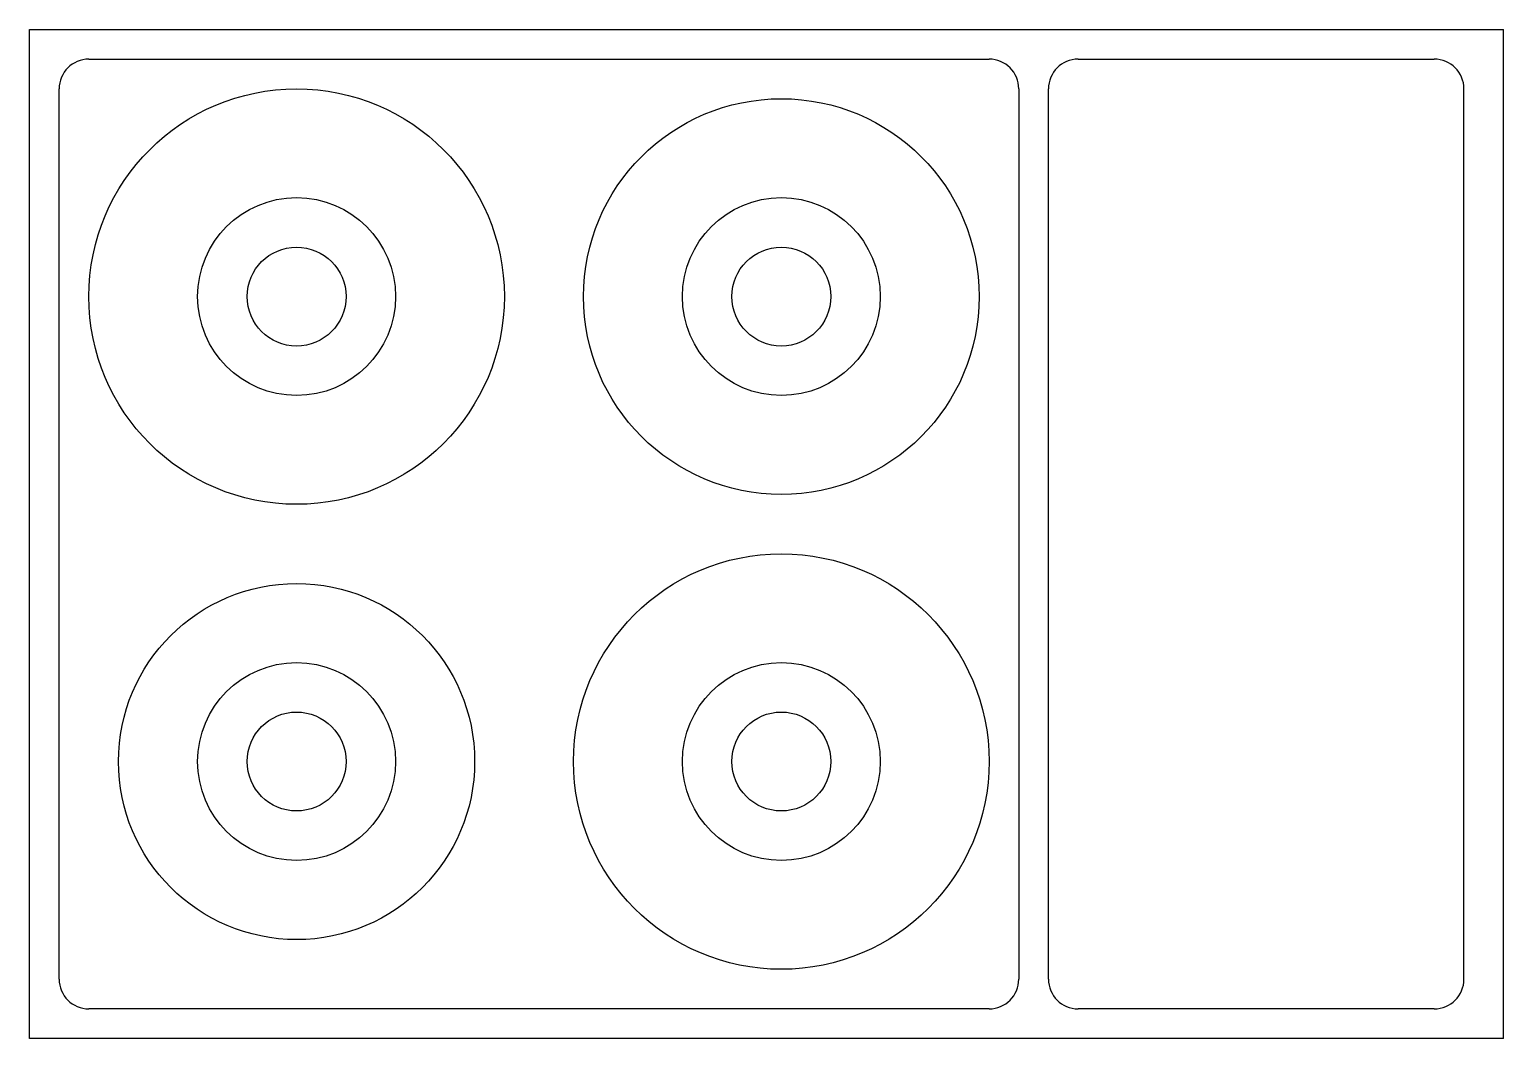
# Model space of a CAD drawing. Extents: x 0 to 74.5, y 0 to 51.
import ezdxf

# ---------------------------------------------------------------- set-up
doc = ezdxf.new("R2010")
doc.units = 0
doc.header["$LTSCALE"] = 25
doc.header["$MEASUREMENT"] = 0
doc.layers.get('0').update_dxf_attribs({"linetype": 'CONTINUOUS'})

msp = doc.modelspace()

# ---------------------------------------------------------------- linework, layer by layer
at = {"color": 0, "linetype": 'ByBlock'}
for p, q in [((0, 0), (0, 51)), ((0, 51), (51.5, 51)), ((51.5, 51), (74.5, 51)), ((74.5, 0), (74.5, 51)), ((3, 49.5), (48.5, 49.5)), ((53, 49.5), (71, 49.5)), ((1.5, 3), (1.5, 48)), ((50, 48), (50, 3)), ((51.5, 3), (51.5, 48)), ((72.5, 3), (72.5, 48)), ((48.5, 1.5), (3, 1.5)), ((71, 1.5), (53, 1.5)), ((51.5, 0), (0, 0)), ((74.5, 0), (51.5, 0))]:
    msp.add_line(p, q, dxfattribs=at)
for centre, radius in [((13.5, 37.5), 10.5), ((38, 37.5), 10), ((13.5, 37.5), 5), ((38, 37.5), 5), ((13.5, 37.5), 2.5), ((38, 37.5), 2.5), ((38, 37.5), 2.5), ((38, 37.5), 2.5), ((38, 14), 10.5), ((13.5, 14), 9), ((13.5, 14), 5), ((38, 14), 5), ((13.5, 14), 2.5), ((38, 14), 2.5)]:
    msp.add_circle(centre, radius, dxfattribs=at)
for centre, start, end in [((3, 48), 90, 180), ((48.5, 48), 0, 90), ((53, 48), 90, 180), ((71, 48), 0, 90), ((3, 3), 180, 270), ((48.5, 3), 270, 0), ((53, 3), 180, 270), ((71, 3), 270, 0)]:
    msp.add_arc(centre, 1.5, start, end, dxfattribs=at)

doc.saveas('drawing.dxf')
